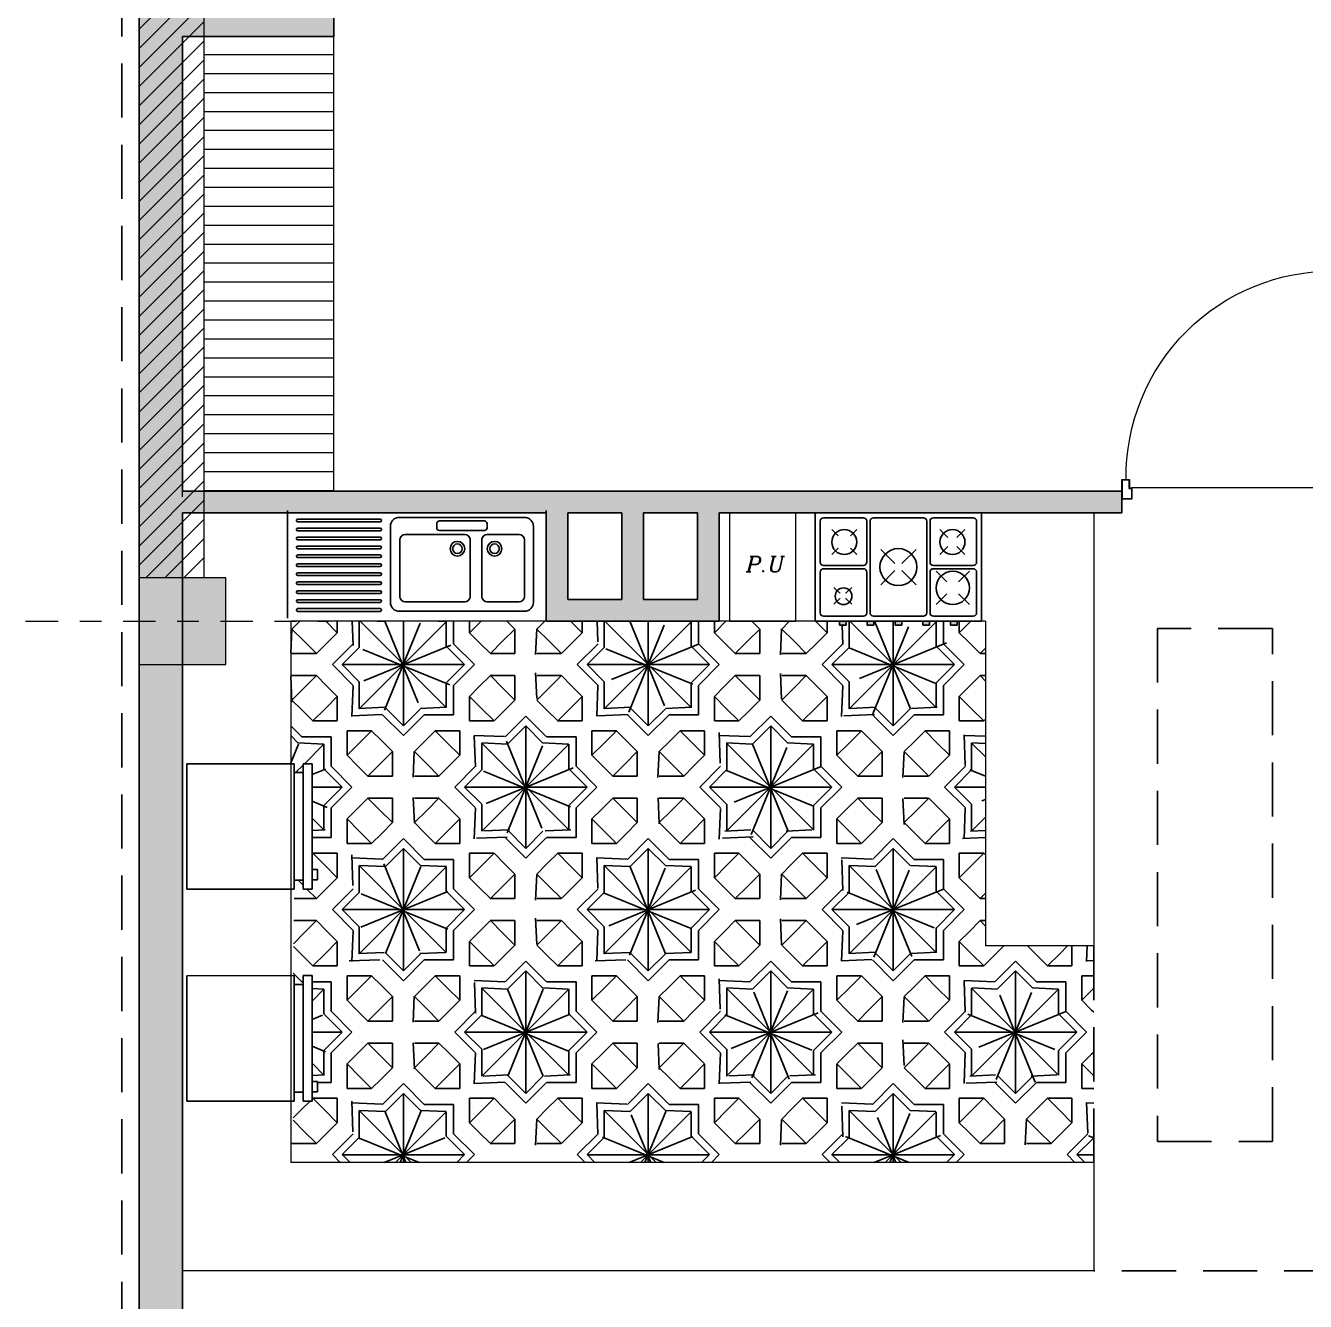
# Model space of a CAD drawing. Header units: inches. Extents: x 70 to 1974, y -315 to 363.
# Drawn here: x 104.04 to 109.95, y -177.17 to -171.28 of the extents above; entities that cross this region are included whole.
import ezdxf

# ---------------------------------------------------------------- set-up
doc = ezdxf.new("R2010")
doc.units = ezdxf.units.IN
doc.header["$MEASUREMENT"] = 0
doc.linetypes.add('DASHDOT', pattern=[1, 0.5, -0.25, 0, -0.25])
doc.linetypes.add('HIDDEN', pattern=[0.375, 0.25, -0.125])
for name, color, linetype, lineweight in [('1', 19, 'Continuous', 5), ('hidden line', 252, 'Continuous', 5), ('LAYER1', 8, 'Continuous', 9)]:
    doc.layers.add(name, color=color, linetype=linetype, lineweight=lineweight)
doc.layers.add('AX', color=7, linetype='Continuous', lineweight=18, true_color=0xb7ad8f)
doc.layers.add('moble', color=7, linetype='Continuous', lineweight=5, true_color=0x32414e)
for name, color, linetype in [('fer', 8, 'Continuous'), ('fernesher  01', 8, 'Continuous'), ('Fur', 1, 'Continuous'), ('HATCH', 253, 'Continuous'), ('HID', 5, 'HIDDEN')]:
    doc.layers.add(name, color=color, linetype=linetype)
doc.styles.add('Italic', font='italic.shx', dxfattribs={"height": 0.7})

# ---------------------------------------------------------------- blocks, each defined once
blk = doc.blocks.new('eg')
at = {"layer": 'Fur', "color": 252}
for p, q in [((1.137e-13, 0.4999999999999149), (0, 0)), ((1.204311496205491, 0.4999999999999149), (1.204311496205491, -8.53e-14)), ((0.0584130795388092, 0.426708333333238), (0.0584130795388092, 0.0732916666665631)), ((0.6833635587054232, 0.4685546874999035), (0.1002594337055598, 0.4685546874999035)), ((0.2746239962054915, 0.4397188333332453), (0.2746239962054915, 0.4200467916665788)), ((0.4965693920388503, 0.4521484374999149), (0.2870536003722464, 0.4521484374999149)), ((0.5089989962054915, 0.4200467916665788), (0.5089989962054915, 0.4397188333332453)), ((0.7252099128721738, 0.0732916666665631), (0.7252099128721738, 0.426708333333238)), ((1.156394829538839, 0.4602213541665777), (0.7731265795389392, 0.4602213541665777)), ((1.156394829538839, 0.447721354166589), (0.7731265795389392, 0.447721354166589)), ((1.156394829538839, 0.4185546874999205), (0.7731265795389392, 0.4185546874999205)), ((0.100014621205446, 0.3631793333332496), (0.100014621205446, 0.1004925624999089)), ((0.2735454962055428, 0.3888671874998977), (0.1257024753722362, 0.3888671874998977)), ((0.2870536003722464, 0.4076171874999092), (0.4965693920388503, 0.4076171874999092)), ((0.2992333712054461, 0.1004925624999089), (0.2992333712054461, 0.3631793333332496)), ((0.3531396212055142, 0.3631793333332496), (0.3531396212055142, 0.1004925624999089)), ((0.6555767670388378, 0.3888671874998977), (0.3788274962055311, 0.3888671874998977)), ((0.6812646212055145, 0.1004925624999089), (0.6812646212055145, 0.3631793333332496)), ((1.156394829538839, 0.4060546874999035), (0.7731265795389392, 0.4060546874999035)), ((1.156394829538839, 0.3768880208332348), (0.7731265795389392, 0.3768880208332348)), ((1.156394829538839, 0.3643880208332462), (0.7731265795389392, 0.3643880208332462)), ((1.156394829538839, 0.3352213541665776), (0.7731265795389392, 0.3352213541665776)), ((1.156394829538839, 0.3227213541665606), (0.7731265795389392, 0.3227213541665606)), ((1.156394829538839, 0.2935546874998919), (0.7731265795389392, 0.2935546874998919)), ((1.156394829538839, 0.2810546874999034), (0.7731265795389392, 0.2810546874999034)), ((1.156394829538839, 0.2518880208332348), (0.7731265795389392, 0.2518880208332348)), ((1.156394829538839, 0.2393880208332462), (0.7731265795389392, 0.2393880208332462)), ((1.156394829538839, 0.2102213541665776), (0.7731265795389392, 0.2102213541665776)), ((1.156394829538839, 0.1977213541665605), (0.7731265795389392, 0.1977213541665605)), ((1.156394829538839, 0.168554687499892), (0.7731265795389392, 0.168554687499892)), ((1.156394829538839, 0.1560546874999034), (0.7731265795389392, 0.1560546874999034)), ((1.156394829538839, 0.1268880208332348), (0.7731265795389392, 0.1268880208332348)), ((0.1257024753722362, 0.074804687499892), (0.2735454962055428, 0.074804687499892)), ((0.3788274962055311, 0.074804687499892), (0.6555767670388378, 0.074804687499892)), ((1.156394829538839, 0.1143880208332177), (0.7731265795389392, 0.1143880208332177)), ((1.156394829538839, 0.0852213541665492), (0.7731265795389392, 0.0852213541665492)), ((1.156394829538839, 0.0727213541665606), (0.7731265795389392, 0.0727213541665606)), ((0.1002594337055598, 0.0314452916665573), (0.6833635231407698, 0.0314452916665573)), ((1.156394829538839, 0.043554687499892), (0.7731265795389392, 0.043554687499892)), ((1.156394829538839, 0.0310546874999034), (0.7731265795389392, 0.0310546874999034))]:
    blk.add_line(p, q, dxfattribs=at)
for centre, radius in [((0.2396514882098017, 0.3226322034968518), 0.0339843750000019), ((0.2396514882098017, 0.3226322034968518), 0.0222656250000013), ((0.4127215042010448, 0.3226322034968518), 0.0339843750000019), ((0.4127215042010448, 0.3226322034968518), 0.0222656250000013)]:
    blk.add_circle(centre, radius, dxfattribs=at)
for centre, radius, start, end in [((0.1002594337054461, 0.426708333333238), 0.041846354166669, 90, 180), ((0.2870536003721327, 0.4397188333332167), 0.0124296041666674, 90, 180), ((0.2870536003721327, 0.4200467916665504), 0.0124296041666674, 180, 270), ((0.4965693920388503, 0.4397188333332167), 0.0124296041666674, 0, 90), ((0.4965693920388503, 0.4200467916665504), 0.0124296041666674, 270, 0), ((0.6833635587054232, 0.426708333333238), 0.041846354166669, 0, 90), ((0.7731265795389392, 0.4539713541665833), 0.0062500000000003, 90, 270), ((0.7731265795389392, 0.4123046874999261), 0.0062500000000003, 90, 270), ((1.156394829538839, 0.4539713541665833), 0.0062500000000003, 270, 90), ((1.156394829538839, 0.4123046874999261), 0.0062500000000003, 270, 90), ((0.1257024753721225, 0.3631793333332212), 0.0256878541666681, 90, 180), ((0.2735454962055428, 0.3631793333332212), 0.0256878541666681, 0, 90), ((0.3788274962055311, 0.3631793333332212), 0.0256878541666681, 90, 180), ((0.6555767670388378, 0.3631793333332212), 0.0256878541666681, 0, 90), ((0.7731265795389392, 0.3706380208332405), 0.0062500000000003, 90, 270), ((1.156394829538839, 0.3706380208332405), 0.0062500000000003, 270, 90), ((0.7731265795389392, 0.3289713541665833), 0.0062500000000003, 90, 270), ((1.156394829538839, 0.3289713541665833), 0.0062500000000003, 270, 90), ((0.7731265795389392, 0.2873046874998977), 0.0062500000000003, 90, 270), ((0.7731265795389392, 0.2456380208332405), 0.0062500000000003, 90, 270), ((1.156394829538839, 0.2873046874998977), 0.0062500000000003, 270, 90), ((1.156394829538839, 0.2456380208332405), 0.0062500000000003, 270, 90), ((0.7731265795389392, 0.2039713541665549), 0.0062500000000003, 90, 270), ((1.156394829538839, 0.2039713541665549), 0.0062500000000003, 270, 90), ((0.7731265795389392, 0.1623046874998977), 0.0062500000000003, 90, 270), ((0.7731265795389392, 0.1206380208332405), 0.0062500000000003, 90, 270), ((1.156394829538839, 0.1623046874998977), 0.0062500000000003, 270, 90), ((1.156394829538839, 0.1206380208332405), 0.0062500000000003, 270, 90), ((0.1002594337054461, 0.0732916666665347), 0.041846354166669, 180, 270), ((0.1257024753721225, 0.1004925624998805), 0.0256878541666681, 180, 270), ((0.2735454962055428, 0.1004925624998805), 0.0256878541666681, 270, 0), ((0.3788274962055311, 0.1004925624998805), 0.0256878541666681, 180, 270), ((0.6555767670388378, 0.1004925624998805), 0.0256878541666681, 270, 0), ((0.6833635231407698, 0.0732916813979046), 0.0418463897313547, 270.0000486949115, 359.999979829907), ((0.7731265795389392, 0.0789713541665549), 0.0062500000000003, 90, 270), ((1.156394829538839, 0.0789713541665549), 0.0062500000000003, 270, 90), ((0.7731265795389392, 0.0373046874998977), 0.0062500000000003, 90, 270), ((1.156394829538839, 0.0373046874998977), 0.0062500000000003, 270, 90)]:
    blk.add_arc(centre, radius, start, end, dxfattribs=at)
blk = doc.blocks.new('GAZ')
at = {"layer": '1'}
h = blk.add_hatch(color=256, dxfattribs=at)
h.paths.add_polyline_path([(-0.8533333333333388, -0.6499999999999914), (-0.8533333333333386, -0.6735827389778742), (-0.8133333333333325, -0.6735827389778777), (-0.8133333333333325, -0.6499999999999915)])
h.paths.add_polyline_path([(-0.6472281132905593, -0.6735827389778812), (-0.6472281132905593, -0.6499999999999915), (-0.6872281132905655, -0.6499999999999914), (-0.6872281132905655, -0.6735827389778777)])
h.paths.add_polyline_path([(-0.4799999999999969, -0.6735827389778778), (-0.4799999999999969, -0.6499999999999915), (-0.5200000000000032, -0.6499999999999914), (-0.5200000000000032, -0.6735827389778777)])
h.paths.add_polyline_path([(-0.3133333333333326, -0.6735827389778744), (-0.3133333333333326, -0.6499999999999915), (-0.3533333333333388, -0.6499999999999915), (-0.3533333333333389, -0.6735827389778742)])
h.paths.add_polyline_path([(-0.1866666666666674, -0.6499999999999916), (-0.1866666666666674, -0.6735827389778742), (-0.1466666666666612, -0.6735827389778742), (-0.1466666666666612, -0.6499999999999915)])
at = {"layer": 'fer', "linetype": 'Continuous'}
for p, q in [((-1.000000000000056, -1.42e-14), (0, 0)), ((-1.000000000000056, -1.42e-14), (-1, -0.6499999999999915)), ((0, -1.42e-14), (0, -0.6499999999999915)), ((-1, -0.6499999999999915), (0, -0.6499999999999915))]:
    blk.add_line(p, q, dxfattribs=at)
at = {"layer": 'fernesher  01', "linetype": 'Continuous'}
for p, q in [((-0.9700000000000556, -0.0500000000000149), (-0.9700000000000414, -0.2950000000000017)), ((-0.9500000000000524, -0.0300000000000154), (-0.7100000000000506, -0.0300000000000083)), ((-0.6900000000000475, -0.0500000000000078), (-0.6900000000000192, -0.2949999999999946)), ((-0.6700000000000585, -0.0500000000000114), (-0.670000000000016, -0.5999999999999908)), ((-0.6500000000000555, -0.0300000000000118), (-0.3500000000000085, -0.0300000000000047)), ((-0.3300000000000054, -0.0500000000000043), (-0.3299999999999983, -0.5999999999999872)), ((-0.3099999999999952, -0.0500000000000007), (-0.3099999999999952, -0.2949999999999875)), ((-0.289999999999992, -0.0300000000000011), (-0.0500000000000043, -0.0300000000000011)), ((-0.0300000000000011, -0.0500000000000007), (-0.029999999999994, -0.294999999999991)), ((-0.9000000000000341, -0.1000000000000369), (-0.8625000000000682, -0.1375000000000313)), ((-0.7875000000000228, -0.1375000000000455), (-0.750000000000057, -0.1000000000000369)), ((-0.25, -0.0999999999999943), (-0.2022824262630252, -0.1477175737369407)), ((-0.1485771619630327, -0.1485771619629475), (-0.0999999999999659, -0.0999999999999943)), ((-0.9000000000000341, -0.2499999999999858), (-0.8625000000000682, -0.2125000000000057)), ((-0.7875000000000796, -0.2125000000000057), (-0.750000000000057, -0.2499999999999858)), ((-0.606066017177966, -0.2189339828220653), (-0.5212132034355932, -0.3037867965644665)), ((-0.4787867965644069, -0.3037867965644523), (-0.3939339828220341, -0.2189339828220653)), ((-0.2500000000000568, -0.2500000000000284), (-0.2019892862467714, -0.2019892862467003)), ((-0.1488610660080099, -0.2011389339920129), (-0.1000000000000227, -0.2500000000000284)), ((-0.9700000000000414, -0.3550000000000039), (-0.970000000000013, -0.5999999999999944)), ((-0.9500000000000384, -0.3150000000000013), (-0.7100000000000222, -0.3149999999999942)), ((-0.9500000000000384, -0.3350000000000044), (-0.7100000000000293, -0.3349999999999973)), ((-0.6900000000000261, -0.3549999999999969), (-0.6900000000000192, -0.5999999999999872)), ((-0.606066017177966, -0.4310660171780114), (-0.5212132034355932, -0.3462132034356387)), ((-0.4787867965644069, -0.3462132034356529), (-0.3939339828220341, -0.4310660171780257)), ((-0.3099999999999952, -0.3549999999999933), (-0.3099999999999952, -0.5999999999999908)), ((-0.289999999999992, -0.3149999999999871), (-0.0499999999999972, -0.3149999999999906)), ((-0.289999999999992, -0.3349999999999937), (-0.0500000000000043, -0.3349999999999973)), ((-0.2735632591782746, -0.3499999999999943), (-0.2089765655853739, -0.4145866935928666)), ((-0.1381499527711867, -0.4145866935929377), (-0.0735632591783428, -0.3499999999999943)), ((-0.0300000000000011, -0.3549999999999969), (-0.029999999999994, -0.5999999999999908)), ((-0.8870181794697487, -0.4471030037222193), (-0.8511453216951849, -0.4809676533032814)), ((-0.8157899826358062, -0.480967653303253), (-0.7799171248612993, -0.4471030037222193)), ((-0.8870181794697487, -0.5482084051059247), (-0.8511453216951849, -0.5143437555248624)), ((-0.8157899826358062, -0.5143437555249193), (-0.7799171248612993, -0.5482084051059247)), ((-0.2735632591782746, -0.5499999999998977), (-0.2089765655853739, -0.4854133064070112)), ((-0.1381499527712435, -0.485413306406997), (-0.0735632591783428, -0.5499999999998977)), ((-0.95000000000001, -0.6199999999999904), (-0.7100000000000222, -0.6199999999999868)), ((-0.8533333333333388, -0.6735827389778742), (-0.8533333333333388, -0.6499999999999915)), ((-0.8533333333333388, -0.6735827389778742), (-0.8533333333333388, -0.6499999999999915)), ((-0.8533333333333388, -0.6735827389778742), (-0.8533333333333388, -0.6499999999999915)), ((-0.8533333333333388, -0.6735827389778742), (-0.8133333333333325, -0.6735827389778777)), ((-0.8133333333333325, -0.6735827389778742), (-0.8133333333333325, -0.6499999999999915)), ((-0.6872281132905655, -0.6735827389778742), (-0.6872281132905655, -0.6499999999999915)), ((-0.6872281132905655, -0.6735827389778777), (-0.6472281132905593, -0.6735827389778813)), ((-0.6500000000000128, -0.6199999999999904), (-0.3500000000000014, -0.6199999999999868)), ((-0.6472281132905593, -0.6735827389778742), (-0.6472281132905593, -0.6499999999999915)), ((-0.5200000000000032, -0.6735827389778742), (-0.5200000000000032, -0.6499999999999915)), ((-0.5200000000000032, -0.6735827389778777), (-0.4799999999999969, -0.6735827389778777)), ((-0.4799999999999969, -0.6735827389778742), (-0.4799999999999969, -0.6499999999999915)), ((-0.3533333333333388, -0.6735827389778742), (-0.3533333333333388, -0.6499999999999915)), ((-0.3533333333333388, -0.6735827389778742), (-0.3133333333333326, -0.6735827389778742)), ((-0.3133333333333326, -0.6735827389778742), (-0.3133333333333326, -0.6499999999999915)), ((-0.289999999999992, -0.6199999999999904), (-0.0499999999999972, -0.6199999999999904)), ((-0.1866666666666674, -0.6735827389778742), (-0.1866666666666674, -0.6499999999999915)), ((-0.1866666666666674, -0.6735827389778742), (-0.1466666666666612, -0.6735827389778742)), ((-0.1466666666666612, -0.6735827389778742), (-0.1466666666666612, -0.6499999999999915))]:
    blk.add_line(p, q, dxfattribs=at)
for points in [[(-0.8511453216951849, -0.479978034884411), (-0.8511453216951849, -0.4809676533032814)], [(-0.8511453216951849, -0.5143437555248624), (-0.8511453216951849, -0.5153333739437329)], [(-0.8157899826358062, -0.480967653303253), (-0.8157899826358062, -0.479978034884411)], [(-0.8157899826358062, -0.5153333739437329), (-0.8157899826358062, -0.5143437555249193)]]:
    blk.add_lwpolyline(points, dxfattribs=at)
for centre, radius in [((-0.8250000000000454, -0.1750000000000114), 0.0749999999999782), ((-0.1750000000000114, -0.1750000000000114), 0.0750000000000219), ((-0.5, -0.3250000000000455), 0.110697663312876), ((-0.1735632591783087, -0.4499999999999461), 0.0999999999999563), ((-0.8294380326089481, -0.4999999999999574), 0.05)]:
    blk.add_circle(centre, radius, dxfattribs=at)
for centre, start, end in [((-0.9500000000000524, -0.0500000000000149), 90.00000000000087, 180.000000000005), ((-0.7100000000000506, -0.0500000000000078), 4.1347e-12, 90.00000000000084), ((-0.6500000000000555, -0.0500000000000114), 90.00000000000118, 180.0000000000041), ((-0.3500000000000085, -0.0500000000000043), 6.87e-13, 90.00000000000125), ((-0.289999999999992, -0.0500000000000007), 90.00000000000078, 180.0000000000013), ((-0.0500000000000043, -0.0500000000000007), 0, 90.00000000000084), ((-0.9500000000000384, -0.2950000000000017), 180.0000000000046, 270.0000000000014), ((-0.7100000000000222, -0.2949999999999946), 270.0000000000016, 4.6054e-12), ((-0.289999999999992, -0.2949999999999875), 180, 270), ((-0.0499999999999972, -0.294999999999991), 269.9999999999992, 359.9999999999984), ((-0.9500000000000384, -0.3550000000000039), 90.00000000000156, 180.0000000000046), ((-0.7100000000000293, -0.3549999999999969), 1.5267e-12, 90.00000000000144), ((-0.289999999999992, -0.3549999999999933), 90, 180), ((-0.0500000000000043, -0.3549999999999969), 3.0533e-12, 90), ((-0.95000000000001, -0.5999999999999908), 180.0000000000054, 270), ((-0.7100000000000222, -0.5999999999999872), 270, 2.8498e-12), ((-0.6500000000000128, -0.5999999999999908), 180.0000000000042, 270.0000000000006), ((-0.3500000000000014, -0.5999999999999872), 270.0000000000006, 7.124e-13), ((-0.289999999999992, -0.5999999999999908), 180.0000000000007, 269.9999999999992), ((-0.0499999999999972, -0.5999999999999908), 270, 0)]:
    blk.add_arc(centre, 0.02, start, end, dxfattribs=at)
for p in [(-0.8333333333333357, -0.6735827389778742), (-0.6872281132905655, -0.6735827389778742), (-0.5, -0.6735827389778742), (-0.3333333333333357, -0.6735827389778742), (-0.1666666666666643, -0.6735827389778742)]:
    blk.add_point(p, dxfattribs=at)
blk = doc.blocks.new('REFREJRATOR')
at = {"layer": 'fer', "linetype": 'Continuous'}
for p, q in [((0, 0), (-0.6433177568515518, 0)), ((-0.6433177568515518, 0), (-0.6433177568515518, -0.5514152201584644)), ((0, -0.5514152201584644), (0, 0)), ((-0.6433177568515518, -0.5514152201584644), (0, -0.5514152201584644)), ((-0.5973664885050101, -0.5514152201584644), (-0.5973664885050205, -0.5973664885049992)), ((-0.0459512683465313, -0.5514152201584644), (-0.0459512683465313, -0.5973664885049992)), ((-0.6433177568515518, -0.5973664885049992), (-0.6433177568515518, -0.6433177568515376)), ((-0.6433177568515518, -0.5973664885049992), (0, -0.5973664885049992)), ((-0.6433177568515518, -0.6433177568515376), (0, -0.6433177568515376)), ((-0.1007355184031695, -0.6712356694628312), (-0.1007355184031695, -0.6433177568515376)), ((-0.0472210323860871, -0.6433177568515376), (-0.0472210323860871, -0.6712356694628312)), ((0, -0.5973664885049992), (0, -0.6433177568515376)), ((-0.0472210323860871, -0.6712356694628312), (-0.1007355184031695, -0.6712356694628312))]:
    blk.add_line(p, q, dxfattribs=at)
blk = doc.blocks.new('s.botoni')
at = {"layer": 'AX'}
h = blk.add_hatch(color=256, dxfattribs=at)
h.paths.add_polyline_path([(19.47282240732161, 218.8251513843373), (19.47282240732161, 219.1106406472612), (19.75831167024549, 219.1106406472612), (19.75831167024549, 218.8251513843373)])
h.paths.add_polyline_path([(19.75831167024549, 218.7109556791678), (19.47282240732161, 218.7109556791678), (19.47282240732161, 218.8251513843373), (19.75831167024549, 218.8251513843373)])
h.paths.add_polyline_path([(19.47282240732161, 218.7109556791678), (19.35862670215204, 218.7109556791678), (19.35862670215204, 218.8251513843373), (19.47282240732161, 218.8251513843373)])
h.paths.add_polyline_path([(19.47282240732161, 218.8251513843373), (19.35862670215204, 218.8251513843373), (19.35862670215204, 219.1106406472612), (19.47282240732161, 219.1106406472612)])
at = {"layer": 'AX', "linetype": 'DASHDOT', "ltscale": 0.3}
for p, q in [((19.55758754362087, 219.6356406472612), (19.55758754362087, 218.2356406472611)), ((18.83362670215207, 218.9107981632145), (20.23362670215205, 218.9107981632145))]:
    blk.add_line(p, q, dxfattribs=at)
at = {"layer": 'AX', "linetype": 'Continuous'}
blk.add_lwpolyline([(19.35862670215204, 218.7109556791678), (19.75831167024549, 218.7109556791678), (19.75831167024549, 219.1106406472612), (19.35862670215204, 219.1106406472612), (19.35862670215204, 218.7109556791678)], dxfattribs=at)
blk = doc.blocks.new('s13')
at = {"layer": 'AX', "linetype": 'Continuous'}
h = blk.add_hatch(dxfattribs=at)
h.set_pattern_fill('ANSI31', color=256, scale=0.5)
h.set_pattern_definition([(45, (0, 0), (-0.04419417382415922, 0.04419417382415922), [])])
h.paths.add_polyline_path([(113.607708827373, -32.89527103637658), (113.3087479859042, -32.89527103637658), (113.3087479859042, -37.49574358423652), (113.607708827373, -37.49574358423652)])
blk.add_lwpolyline([(113.3087479859042, -32.89527103637658), (113.607708827373, -32.89527103637658), (113.607708827373, -37.49574358423652), (113.3087479859042, -37.49574358423652)], close=True, dxfattribs=at)
blk.add_blockref('s.botoni', (93.95012128375217, -256.6063842314977), dxfattribs=at)
blk = doc.blocks.new('DR100K')
at = {"color": 0}
blk.add_line((-0.0462517744191189, -0.0524474187734931), (-0.9537482255809095, -0.0524474187734931), dxfattribs=at)
at = {"color": 0, "linetype": 'Continuous'}
for p, q in [((-0.0590711259851275, -0.573103922777138), (-0.0590711259851275, -0.1073360052994259)), ((-0.0590711259851275, -0.1073360052994259), (-0.0197165123385901, -0.1073360052994259)), ((-0.0192073109907369, -0.1073360052994259), (-0.0192073109907369, -0.09231123376789)), ((-0.0192073109907369, -0.09231123376789), (-0.0114725194316918, -0.09231123376789)), ((-0.0114725194316918, -0.09231123376789), (-0.0114725194316918, -0.573103922777138)), ((-0.0590711259851275, -1.038871840254905), (-0.0590711259851275, -0.573103922777138)), ((-0.0114725194316918, -0.573103922777138), (-0.0114725194316918, -1.053896611786441)), ((-0.0197165123385901, -1.038871840254905), (-0.0590711259851275, -1.038871840254905)), ((-0.0192073109907654, -1.053896611786441), (-0.0192073109907654, -1.038871840254905)), ((-0.0114725194316918, -1.053896611786441), (-0.0192073109907654, -1.053896611786441))]:
    blk.add_line(p, q, dxfattribs=at)
for points in [[(-0.9537482255809095, -0.0524474187734931), (-0.9537482255809095, 2.75e-14), (-1, 2.75e-14), (-1, -0.0923112337678633), (-0.9657679174777626, -0.0923112337678633), (-0.9657679174777626, -0.0524474187734931)], [(-0.0462517744191189, -0.0524474187734931), (-0.0462517744191189, 0), (0, 0), (0, -0.09231123376789), (-0.0342320825222657, -0.09231123376789), (-0.0342320825222657, -0.0524474187734931)], [(-0.9556713762843856, -0.0505242680699869), (-0.9556713762843856, -0.0019231507034796), (-0.9980768492964956, -0.0019231507034796), (-0.9980768492964956, -0.0903880830643837), (-0.9676910681812672, -0.0903880830643837), (-0.9676910681812672, -0.0505242680699869)], [(-0.0443286237156144, -0.0505242680700135), (-0.0443286237156144, -0.0019231507035071), (-0.0019231507035045, -0.0019231507035071), (-0.0019231507035045, -0.0903880830643837), (-0.0323089318187613, -0.0903880830643837), (-0.0323089318187613, -0.0505242680700135)]]:
    blk.add_lwpolyline(points, close=True, dxfattribs=at)
blk.add_arc((-0.0294374869123999, -0.1025711657464425), 0.9513804500737568, 179.382095569082, 270.6161123031317, dxfattribs=at)

msp = doc.modelspace()

# ---------------------------------------------------------------- hatches: boundary and pattern name
h = msp.add_hatch(color=156)
h.dxf.hatch_style = 1
h.paths.add_polyline_path([(114.5036923593624, -176.9286380204699), (113.9044164859869, -176.9286380204699), (113.9044164859869, -177.0286380204699), (114.5036923593624, -177.0286380204699)], flags=17)
h.paths.add_polyline_path([(124.404416485987, -168.8289617623365), (119.484416485987, -168.8289617623365), (119.484416485987, -169.0289617623365), (119.484416485987, -170.3289617623365), (113.1044164859869, -170.3289617623365), (113.1044164859869, -170.5289617623365), (113.1044164859869, -174.5289617623365), (112.5021063429367, -174.5289617623365), (112.5021063429367, -175.1289617623364), (110.2044164859869, -175.1289617623364), (110.2044164859869, -174.5289617623365), (110.104416485987, -174.5289617623365), (110.104416485987, -175.2289617623365), (113.0044164859869, -175.2289617623365), (113.0044164859869, -176.92863802047), (110.204416485987, -176.9286380204701), (110.204416485987, -176.0289617623365), (110.104416485987, -176.0289617623365), (110.104416485987, -177.0286380204701), (113.1044164859869, -177.02863802047), (113.1044164859869, -175.2289617623365), (114.7044164859871, -175.2289617623365), (114.7044164859871, -176.8289617623365), (116.8044164859869, -176.8289617623365), (116.8044164859869, -175.0289617623365), (116.304416485987, -175.0289617623365), (116.304416485987, -175.2289617623365), (116.6044164859869, -175.2289617623365), (116.6044164859869, -176.6289617623365), (114.904416485987, -176.6289617623365), (114.904416485987, -175.2289617623365), (115.2044164859869, -175.2289617623365), (115.2044164859869, -175.0289617623365), (114.7044164859871, -175.0289617623365), (113.304416485987, -175.0289617623365), (113.3044164859869, -170.5289617623365), (116.604416485987, -170.5289617623365), (116.604416485987, -173.4289617623365), (118.3044164859869, -173.4289617623365), (118.304416485987, -177.0286383844722), (118.4093830529576, -177.0286313633404), (120.604416485987, -177.0286467304302), (120.604416485987, -176.2289617623368), (120.504416485987, -176.2289617623368), (120.504416485987, -176.9286467304301), (118.504416485987, -176.92864673043), (118.504416485987, -175.4289617623365), (120.604416485987, -175.4289617623367), (120.604416485987, -175.3289617623367), (118.504416485987, -175.3289617623365), (118.5044164859869, -173.3289617623365), (120.504416485987, -173.3289617623365), (120.504416485987, -174.5289617623366), (120.604416485987, -174.5289617623366), (120.604416485987, -173.2289617623365), (116.804416485987, -173.2289617623365), (116.804416485987, -170.5289617623364), (119.534416485987, -170.5289617623365), (119.534416485987, -170.9289617623366), (120.504416485987, -170.9289617623365), (120.504416485987, -172.4289617623365), (120.604416485987, -172.4289617623365), (120.604416485987, -170.9289617623366), (121.004416485987, -170.9289617623366), (121.004416485987, -170.8289617623365), (119.634416485987, -170.8289617623365), (119.634416485987, -169.0289617623365), (124.204416485987, -169.0289617623365), (124.204416485987, -170.8289617623365), (121.804416485987, -170.8289617623365), (121.804416485987, -171.5289617623365), (121.904416485987, -171.5289617623365), (121.904416485987, -170.9289617623365), (124.204416485987, -170.9289617623366), (124.204416485987, -172.3289617623365), (121.804416485987, -172.3289617623365), (121.804416485987, -173.0289617623365), (121.904416485987, -173.0289617623365), (121.904416485987, -172.4289617623365), (124.204416485987, -172.4289617623366), (124.204416485987, -175.3289617623365), (121.804416485987, -175.3289617623365), (121.804416485987, -175.4289617623365), (124.204416485987, -175.4289617623366), (124.204416485987, -176.9286467304299), (121.904416485987, -176.92864673043), (121.904416485987, -176.2289617623365), (121.804416485987, -176.2289617623365), (121.804416485987, -177.0286467304301), (124.204416485987, -177.02864673043), (124.204416485987, -180.1286440018698), (121.834416485987, -180.1286440018698), (121.834416485987, -177.82864673043), (121.734416485987, -177.82864673043), (121.734416485987, -180.1286440018698), (119.8522659899397, -180.1286440018698), (119.8522659899397, -179.8607102271518), (119.3311881795937, -179.8607102271518), (119.3311881795937, -180.2286440018698), (118.50441538736, -180.2286440018698), (118.5044164310557, -178.3286440018712), (120.934416485987, -178.3286440018712), (120.934416485987, -178.2286440018712), (118.504416485987, -178.2286440018712), (118.304416485987, -178.2286440018711), (118.30441538736, -180.2286440018698), (117.6311878730847, -180.2286440018698), (117.6311887665747, -182.4289518968172), (118.5311887665717, -182.4289518968174), (118.5311887359597, -182.3289518968174), (117.8311887359629, -182.3289518968173), (117.8311881236193, -180.3286440018698), (119.331188123624, -180.3286440018698), (119.3311887665706, -182.4289481388068), (119.4311887665804, -182.4289518968175), (119.4311882362577, -180.6965769308358), (119.8522659899397, -180.6965769308358), (119.8522659899397, -180.3286440018698), (124.204416485987, -180.3286440018698), (124.204416485987, -183.8289617623365), (124.404416485987, -183.8289617623365)])
h.paths.add_polyline_path([(113.155571557512, -174.6289617623364), (113.155571557512, -175.1289617623365), (113.0021063429367, -175.1289617623365), (113.0021063429367, -174.6289617623364)], flags=16)
h.paths.add_polyline_path([(112.9021063429367, -174.6289617623364), (112.9021063429367, -175.1289617623364), (112.6021063429367, -175.1289617623364), (112.6021063429367, -174.6289617623365)], flags=16)
h.paths.add_polyline_path([(119.7522659899397, -179.9607102271518), (119.7522659899397, -180.2286440018698), (119.4311881795937, -180.2286440018698), (119.4311881795937, -179.9607102271518)], flags=16)
h.paths.add_polyline_path([(119.4311881795937, -180.3286440018698), (119.4311881236243, -180.3286440018698), (119.4311882056452, -180.5965769308358)], flags=16)
h.paths.add_polyline_path([(119.7522659899397, -180.3286435789938), (119.7522659899397, -180.5965769308358), (119.4311881795937, -180.5965769308358), (119.4311881795937, -180.3286435789938)], flags=16)
h.paths.add_polyline_path([(121.004416485987, -183.6289617623364), (117.6311878022653, -183.6289597524168), (117.6311876830964, -183.8289597524168), (121.004416485987, -183.8289617623365)], flags=17)
h.paths.add_polyline_path([(116.6566701362905, -183.6289591717559), (116.4566701362905, -183.628959052587), (116.4566701362905, -183.8289590525871), (116.6566701362905, -183.8289590525871)], flags=17)
h.paths.add_polyline_path([(115.256683056882, -178.22863802047), (113.0166696577762, -178.22863802047), (113.0166696577762, -178.9286380204701), (113.1166696577762, -178.9286380204701), (113.1166696577762, -178.32863802047), (115.0566828264863, -178.32863802047), (115.0566706147926, -183.6289617623364), (114.1366701362844, -183.6289617623364), (114.1366701362844, -183.8289617623364), (115.2566701362811, -183.8289617623364), (115.256663714916, -183.7329617625512)], flags=17)
h.paths.add_polyline_path([(112.9366701362844, -183.6289617623364), (112.0166696577762, -183.6289617623364), (112.0166696577762, -178.2286380204701), (111.9166696577762, -178.2286380204701), (111.9166696577762, -183.6289617623364), (109.2647315178935, -183.6289617623365), (109.2647315178935, -183.8289617623365), (112.9366701362844, -183.8289617623364)])
h.paths.add_polyline_path([(111.8044164859869, -170.3289617623365), (110.1044164859869, -170.3289617623365), (110.1044164859869, -170.5289617623365), (110.104416485987, -173.5289617623365), (110.2044164859869, -173.5289617623365), (110.2044164859869, -170.5289617623365), (111.8044164859869, -170.5289617623365)])
h.paths.add_polyline_path([(104.764416485987, -169.0289617623365), (106.2633773274558, -169.0289617623365), (106.2633773274558, -170.9289617623365), (106.3633773274558, -170.9289617623365), (106.3633773274558, -169.0289617623365), (111.5044164859869, -169.0289617623365), (111.5044164859869, -168.8289617623365), (104.564416485987, -168.8289617623365), (104.564416485987, -183.8289617623365), (104.764416485987, -183.8289617623365), (105.259167084661, -183.8289617623365), (105.259167084661, -183.6289617623364), (104.764416485987, -183.6289617623364), (104.764416485987, -173.5289617623365), (106.4437512246829, -173.5289617623365), (106.4437512246829, -174.0289617623365), (107.2437512246829, -174.0289617623365), (107.2437512246829, -173.5289617623365), (109.1044164859873, -173.5289617623375), (109.1044164859873, -173.4289617623375), (104.764416485987, -173.4289617623365), (104.764416485987, -171.3289617623365), (105.4633773274558, -171.3289617623365), (105.4633773274558, -170.8289617623365), (104.764416485987, -170.8289617623365)])
h.paths.add_polyline_path([(104.764416485987, -170.9289617623365), (105.3633773274558, -170.9289617623365), (105.3633773274558, -171.2289617623365), (104.764416485987, -171.2289617623365)], flags=16)
h.paths.add_polyline_path([(106.5437512246829, -173.5289617623365), (106.7937512246829, -173.5289617623365), (106.7937512246829, -173.9289617623365), (106.5437512246829, -173.9289617623365)], flags=16)
h.paths.add_polyline_path([(106.8937512246829, -173.5289617623365), (107.1437512246829, -173.5289617623365), (107.1437512246829, -173.9289617623365), (106.8937512246829, -173.9289617623365)], flags=16)
at = {"layer": 'HATCH', "true_color": 0x986943}
h = msp.add_hatch(dxfattribs=at)
h.set_pattern_fill('AR2', color=35, scale=0.8, angle=765, pattern_type=2)
h.set_pattern_definition([(135, (-0.05091168824543008, 0.9673220766631974), (-1.131370849898476, 1.665334536937735e-15), [0.08000000000000002, -0.7200000000000001]), (135, (-0.1470782104868008, 0.8711555544218269), (-1.131370849898476, 1.665334536937735e-15), [0.08000000000000002, -0.7200000000000001]), (135, (-0.3054701294725877, 0.7127636354360405), (-1.131370849898476, 1.665334536937735e-15), [0.08000000000000002, -0.7200000000000001]), (135, (-0.4016366517139582, 0.6165971131946701), (-1.131370849898476, 1.665334536937735e-15), [0.08000000000000002, -0.7200000000000001]), (315, (0.05091168824543166, 0.164048773235279), (1.131370849898476, -1.887379141862766e-15), [0.08000000000000002, -0.7200000000000001]), (315, (0.1470782104868022, 0.2602152954766493), (1.131370849898476, -1.887379141862766e-15), [0.08000000000000002, -0.7200000000000001]), (315, (0.3054701294725891, 0.4186072144624357), (1.131370849898476, -1.887379141862766e-15), [0.08000000000000002, -0.7200000000000001]), (315, (0.4016366517139598, 0.5147737367038062), (1.131370849898476, -1.887379141862766e-15), [0.08000000000000002, -0.7200000000000001]), (225, (-0.4016366517139584, 0.5147737367038073), (-1.77635683940025e-15, -1.131370849898476), [0.08000000000000002, -0.7200000000000001]), (225, (-0.3054701294725879, 0.4186072144624366), (-1.77635683940025e-15, -1.131370849898476), [0.08000000000000002, -0.7200000000000001]), (225, (-0.05091168824543119, 0.1640487732352791), (-1.77635683940025e-15, -1.131370849898476), [0.08000000000000002, -0.7200000000000001]), (225, (-0.1470782104868015, 0.2602152954766497), (-1.77635683940025e-15, -1.131370849898476), [0.08000000000000002, -0.7200000000000001]), (45, (0.40163665171396, 0.616597113194669), (1.665334536937735e-15, 1.131370849898476), [0.08000000000000002, -0.7200000000000001]), (45, (0.3054701294725897, 0.7127636354360396), (1.665334536937735e-15, 1.131370849898476), [0.08000000000000002, -0.7200000000000001]), (45, (0.1470782104868033, 0.8711555544218266), (1.665334536937735e-15, 1.131370849898476), [0.08000000000000002, -0.7200000000000001]), (45, (0.0509116882454328, 0.9673220766631971), (1.665334536937735e-15, 1.131370849898476), [0.08000000000000002, -0.7200000000000001]), (22.21760000000007, (-0.203646752981725, 0.486489465456345), (24.89015788924129, 10.18234053348832), [0.4338480000000001, -42.9509424]), (180, (0.2828427124746199, 0.5656854249492378), (-0.5656856000000008, -0.5656855999999992), [0.5656856, -0.5656856]), (45, (-0.2036467529817252, 0.3620386719675127), (1.665334536937735e-15, 1.131370849898476), [0.568, -0.232]), (315, (-0.2036467529817246, 0.7693321779309641), (1.131370849898476, -1.887379141862766e-15), [0.568, -0.232]), (67.78239999999992, (-0.08485281374238524, 0.3676955262170049), (6.22254097286253, 15.27350604738831), [0.4338480000000001, -42.9509424]), (292.2175999999999, (-0.08485281374238474, 0.7636753236814715), (10.18234053348833, -24.89015788924128), [0.433848, -42.9509424]), (337.7823999999999, (-0.2036467529817248, 0.6448813844421318), (15.2735060473883, -6.222540972862537), [0.4338480000000001, -42.9509424]), (270, (1.221245327087672e-15, 0.8485281374238572), (0.5656855999999992, -0.5656856000000011), [0.5656856, -0.5656856]), (135, (0.09616652224137168, 0.7976164491784257), (-1.131370849898476, 1.665334536937735e-15), [0.136, -0.664]), (225, (1.27675647831893e-15, 0.8937829714197962), (-1.77635683940025e-15, -1.131370849898476), [0.136, -0.664]), (177.7093999999999, (-0.0961665222413694, 0.7976164491784259), (-1.131371200788845, 8.946640606133371e-08), [0.1415344, -14.0119104]), (272.2905999999999, (-0.2375878784786789, 0.8032733034279185), (0.5656828562759779, -13.01076451173857), [0.1415344, -14.0119104]), (225, (-0.2319310242291867, 0.661851947190609), (-1.77635683940025e-15, -1.131370849898476), [0.136, -0.664]), (315, (-0.3280975464705573, 0.5656854249492386), (1.131370849898476, -1.887379141862766e-15), [0.136, -0.664]), (267.7093999999998, (-0.2319310242291869, 0.4695189027078679), (-8.946640617235602e-08, -1.131371200788845), [0.1415344, -14.0119104]), (2.290599999999898, (-0.2375878784786795, 0.3280975464705584), (13.01076451173857, 0.565682856275969), [0.1415344, -14.0119104]), (315, (-0.09616652224137001, 0.3337544007200506), (1.131370849898476, -1.887379141862766e-15), [0.136, -0.664]), (45, (3.469446951953614e-16, 0.23758787847868), (1.665334536937735e-15, 1.131370849898476), [0.136, -0.664]), (0, (0.09616652224137097, 0.3337544007200504), (0.5656856000000009, 0.5656855999999991), [0.1357648, -0.9956064]), (90, (0.2319310242291881, 0.3337544007200501), (-0.5656855999999992, 0.5656856000000008), [0.1357648, -0.9956064]), (45, (0.2319310242291883, 0.4695189027078673), (1.665334536937735e-15, 1.131370849898476), [0.136, -0.664]), (135, (0.3280975464705589, 0.5656854249492377), (-1.131370849898476, 1.665334536937735e-15), [0.136, -0.664]), (90, (0.2319310242291886, 0.6618519471906084), (-0.5656855999999992, 0.5656856000000008), [0.1357648, -0.9956064]), (180, (0.2319310242291888, 0.7976164491784254), (-0.5656856000000008, -0.5656855999999992), [0.1357648, -0.9956064]), (135, (0.07919595949289449, 0.7693321779309636), (-1.131370849898476, 1.665334536937735e-15), [0.112, -0.6880000000000001]), (225, (1.221245327087672e-15, 0.8485281374238572), (-1.77635683940025e-15, -1.131370849898476), [0.12, -0.68]), (177.2737, (-0.08485281374238474, 0.7636753236814715), (-1.131370945232871, 1.122541815057332e-08), [0.1189288, -11.7739264]), (270, (-0.2036467529817246, 0.7693321779309641), (0.5656855999999992, -0.5656856000000011), [0.1244504, -1.00692]), (225, (-0.2036467529817248, 0.6448813844421318), (-1.77635683940025e-15, -1.131370849898476), [0.112, -0.6880000000000001]), (315, (-0.2828427124746183, 0.5656854249492386), (1.131370849898476, -1.887379141862766e-15), [0.112, -0.6880000000000001]), (270, (-0.203646752981725, 0.486489465456345), (0.5656855999999992, -0.5656856000000011), [0.1244504, -1.00692]), (2.726299999999995, (-0.2036467529817252, 0.3620386719675127), (10.74802328916095, 0.5656831439223566), [0.1189288, -11.7739264]), (315, (-0.08485281374238524, 0.3676955262170049), (1.131370849898476, -1.887379141862766e-15), [0.12, -0.68]), (45, (4.163336342344337e-16, 0.282842712474619), (1.665334536937735e-15, 1.131370849898476), [0.112, -0.6880000000000001]), (2.726299999999995, (0.07919595949289387, 0.3620386719675123), (10.74802328916095, 0.5656831439223566), [0.1189288, -11.7739264]), (90, (0.1979898987322339, 0.3676955262170044), (-0.5656855999999992, 0.5656856000000008), [0.1131368, -1.0182336]), (45, (0.197989898732234, 0.4808326112068521), (1.665334536937735e-15, 1.131370849898476), [0.12, -0.68]), (135, (0.2828427124746199, 0.5656854249492378), (-1.131370849898476, 1.665334536937735e-15), [0.12, -0.68]), (90, (0.1979898987322343, 0.6505382386916236), (-0.5656855999999992, 0.5656856000000008), [0.1131368, -1.0182336]), (177.2737, (0.1979898987322344, 0.7636753236814712), (-1.131370945232871, 1.122541815057332e-08), [0.1189288, -11.7739264]), (270, (0.3054701294725897, 0.8259007204258871), (0.5656855999999992, -0.5656856000000011), [0.1131368, -1.0182336]), (315, (0.3054701294725897, 0.7127636354360396), (1.131370849898476, -1.887379141862766e-15), [0.064, -0.7360000000000001]), (315, (0.3507249634685287, 0.6675088014401005), (1.131370849898476, -1.887379141862766e-15), [0.072, -0.7280000000000001]), (0, (0.40163665171396, 0.616597113194669), (0.5656856000000009, 0.5656855999999991), [0.1131368, -1.0182336]), (180, (0.2602152954766507, 0.8711555544218262), (-0.5656856000000008, -0.5656855999999992), [0.1131368, -1.0182336]), (135, (0.1470782104868033, 0.8711555544218266), (-1.131370849898476, 1.665334536937735e-15), [0.072, -0.7280000000000001]), (135, (0.0961665222413719, 0.922067242667258), (-1.131370849898476, 1.665334536937735e-15), [0.064, -0.7360000000000001]), (92.72629999999982, (0.0509116882454328, 0.9673220766631971), (-0.5656831439223566, 10.74802328916095), [0.1189288, -11.7739264]), (0, (-0.2602152954766482, 0.871155554421827), (0.5656856000000009, 0.5656855999999991), [0.1131368, -1.0182336]), (45, (-0.1470782104868008, 0.8711555544218269), (1.665334536937735e-15, 1.131370849898476), [0.064, -0.7360000000000001]), (45, (-0.1018233764908617, 0.9164103884177659), (1.665334536937735e-15, 1.131370849898476), [0.072, -0.7280000000000001]), (90, (-0.05091168824543008, 0.9673220766631974), (-0.5656855999999992, 0.5656856000000008), [0.1131368, -1.0182336]), (270, (-0.3054701294725873, 0.8259007204258881), (0.5656855999999992, -0.5656856000000011), [0.1131368, -1.0182336]), (225, (-0.3054701294725877, 0.7127636354360405), (-1.77635683940025e-15, -1.131370849898476), [0.072, -0.7280000000000001]), (225, (-0.3563818177180191, 0.6618519471906091), (-1.77635683940025e-15, -1.131370849898476), [0.064, -0.7360000000000001]), (180, (-0.4016366517139582, 0.6165971131946701), (-0.5656856000000008, -0.5656855999999992), [0.1131368, -1.0182336]), (90, (-0.3054701294725882, 0.305470129472589), (-0.5656855999999992, 0.5656856000000008), [0.1131368, -1.0182336]), (135, (-0.3054701294725879, 0.4186072144624366), (-1.131370849898476, 1.665334536937735e-15), [0.072, -0.7280000000000001]), (135, (-0.3563818177180193, 0.4695189027078681), (-1.131370849898476, 1.665334536937735e-15), [0.064, -0.7360000000000001]), (180, (-0.4016366517139584, 0.5147737367038073), (-0.5656856000000008, -0.5656855999999992), [0.1131368, -1.0182336]), (0, (-0.2602152954766492, 0.2602152954766499), (0.5656856000000009, 0.5656855999999991), [0.1131368, -1.0182336]), (315, (-0.1470782104868015, 0.2602152954766497), (1.131370849898476, -1.887379141862766e-15), [0.064, -0.7360000000000001]), (315, (-0.1018233764908625, 0.2149604614807106), (1.131370849898476, -1.887379141862766e-15), [0.072, -0.7280000000000001]), (270, (-0.05091168824543119, 0.1640487732352791), (0.5656855999999992, -0.5656856000000011), [0.1131368, -1.0182336]), (180, (0.2602152954766499, 0.2602152954766492), (-0.5656856000000008, -0.5656855999999992), [0.1131368, -1.0182336]), (225, (0.1470782104868022, 0.2602152954766493), (-1.77635683940025e-15, -1.131370849898476), [0.072, -0.7280000000000001]), (225, (0.09616652224137076, 0.209303607231218), (-1.77635683940025e-15, -1.131370849898476), [0.064, -0.7360000000000001]), (267.2736999999998, (0.05091168824543166, 0.164048773235279), (-1.122541815057332e-08, -1.131370945232871), [0.1189288, -11.7739264]), (90, (0.305470129472589, 0.3054701294725882), (-0.5656855999999992, 0.5656856000000008), [0.1131368, -1.0182336]), (45, (0.3054701294725891, 0.4186072144624357), (1.665334536937735e-15, 1.131370849898476), [0.064, -0.7360000000000001]), (45, (0.3507249634685282, 0.4638620484583747), (1.665334536937735e-15, 1.131370849898476), [0.072, -0.7280000000000001]), (0, (0.4016366517139598, 0.5147737367038062), (0.5656856000000009, 0.5656855999999991), [0.1131368, -1.0182336])])
h.paths.add_polyline_path([(108.4740953471911, -174.0289617623365), (108.3433373647918, -174.0289617623365), (108.3433373647918, -174.0471023307811), (108.3125681340226, -174.0471023307811), (108.3125681340226, -174.0289617623366), (108.2151322365866, -174.0289617623366), (108.2151322365866, -174.0471023307811), (108.1843630058174, -174.0471023307811), (108.1843630058174, -174.0289617623366), (108.0869271083815, -174.0289617623366), (108.0869271083815, -174.0471023307811), (108.0561578776122, -174.0471023307811), (108.0561578776122, -174.0289617623366), (107.9582900981579, -174.0289617623366), (107.9582900981579, -174.0471023307811), (107.9275208673887, -174.0471023307811), (107.9275208673887, -174.0289617623366), (107.8305168519712, -174.0289617623366), (107.8305168519712, -174.0471023307811), (107.7997476212019, -174.0471023307811), (107.7997476212019, -174.0289617623366), (107.6869271083814, -174.0289617623366), (105.264416485987, -174.0289617623365), (105.264416485987, -174.6870076389824), (105.2798979380308, -174.6870049522241), (105.2799051152617, -174.7283610931133), (105.3212612561508, -174.7283539158824), (105.32125407892, -174.6869977749933), (105.3626102198091, -174.6869905977624), (105.3626949669361, -175.175314605013), (105.387821087908, -175.1753102444521), (105.3878294464546, -175.2234732811422), (105.3627033254828, -175.2234776417031), (105.3627107010409, -175.2659765702107), (105.3213545601517, -175.2659837474415), (105.3213473829209, -175.2246276065524), (105.2799912420317, -175.2246347837832), (105.2799984192626, -175.2659909246723), (105.2750661288826, -175.66566803879), (105.2799984192626, -175.6656671828062), (105.2800055964934, -175.7070233236954), (105.3213617373826, -175.7070161464645), (105.3213545601517, -175.6656600055753), (105.3627107010409, -175.6656528283445), (105.3627954481679, -176.153976835595), (105.3879215691397, -176.1539724750342), (105.3879299276863, -176.2021355117243), (105.3628038067145, -176.2021398722852), (105.3628111822726, -176.2446388007927), (105.3214550413835, -176.2446459780236), (105.3214478641526, -176.2032898371344), (105.2800917232635, -176.2032970143653), (105.2800989004943, -176.2446531552544), (105.264416485987, -176.5286380204701), (108.9740953471911, -176.5286380204701), (108.9740953471911, -175.5286380204701), (108.4740953471911, -175.5286380204701)])
at = {"layer": 'hidden line'}
h = msp.add_hatch(dxfattribs=at)
h.set_pattern_fill('ANSI31', color=256, scale=0.7, angle=315)
h.set_pattern_definition([(0, (0, 0), (2.081668171172169e-17, 0.0875), [])])
h.paths.add_polyline_path([(105.4633773274558, -171.3289617623365), (104.8633773274558, -171.3289617623365), (104.8633773274558, -173.4289617623365), (105.4633773274558, -173.4289617623367)])

# ---------------------------------------------------------------- linework, layer by layer
for p, q in [((104.564416485987, -168.8289617623365), (104.564416485987, -183.8289617623365)), ((105.4633773274558, -171.3289617623365), (105.4633773274558, -170.8289617623366)), ((104.764416485987, -171.3289617623365), (104.764416485987, -173.4289617623365)), ((105.4633773274558, -171.3289617623365), (104.764416485987, -171.3289617623365)), ((109.1044164859873, -173.4289617623375), (104.764416485987, -173.4289617623365)), ((109.1044164859873, -173.4289617623375), (109.1044164859873, -173.5289617623375)), ((104.764416485987, -173.5289617623365), (104.764416485987, -183.6289617623364)), ((106.4437512246829, -173.5289617623365), (104.764416485987, -173.5289617623365)), ((106.4437512246829, -173.5289617623365), (106.4437512246829, -174.0289617623365)), ((106.7937512246829, -173.5289617623365), (106.5437512246829, -173.5289617623365)), ((106.5437512246829, -173.5289617623365), (106.5437512246829, -173.9289617623365)), ((106.7937512246829, -173.5289617623365), (106.7937512246829, -173.9289617623365)), ((107.1437512246829, -173.5289617623365), (106.8937512246829, -173.5289617623365)), ((106.8937512246829, -173.5289617623365), (106.8937512246829, -173.9289617623365)), ((107.1437512246829, -173.5289617623365), (107.1437512246829, -173.9289617623365)), ((109.1044164859873, -173.5289617623375), (107.2437512246829, -173.5289617623365)), ((107.2437512246829, -173.5289617623365), (107.2437512246829, -174.0289617623365)), ((106.5437512246829, -173.9289617623365), (106.7937512246829, -173.9289617623365)), ((106.8937512246829, -173.9289617623365), (107.1437512246829, -173.9289617623365)), ((106.4437512246829, -174.0289617623365), (107.2437512246829, -174.0289617623365))]:
    msp.add_line(p, q)
at = {"layer": 'HID', "color": 8}
for p, q in [((104.484416485987, -168.8289617623365), (104.484416485987, -183.8289617623365)), ((108.9740953471911, -175.5286380204701), (108.9740953471911, -176.5286380204701)), ((110.104416485987, -177.0286380204701), (108.9740953471911, -177.0286380204701))]:
    msp.add_line(p, q, dxfattribs=at)
msp.add_lwpolyline([(109.7995718230676, -174.0621675827542), (109.2688124069028, -174.0621675827542), (109.2688124069028, -176.4308891270632), (109.7995718230676, -176.4308891270632)], close=True, dxfattribs=at)
at = {"layer": 'hidden line'}
msp.add_line((105.4633773274558, -173.4289617623365), (105.4633773274558, -171.3289617623365), dxfattribs=at)
at = {"layer": 'LAYER1', "linetype": 'ByBlock'}
for p, q in [((108.9740953471911, -173.5289617623374), (108.9740953471911, -175.5286380204701)), ((105.264416485987, -174.0289617623365), (105.264416485987, -176.5286380204701)), ((108.4740953471911, -174.0289617623365), (105.264416485987, -174.0289617623365)), ((108.4740953471911, -174.0289617623365), (108.4740953471911, -175.5286380204701)), ((108.9740953471911, -175.5286380204701), (108.4740953471911, -175.5286380204701)), ((108.9740953471911, -176.5286380204701), (105.264416485987, -176.5286380204701)), ((108.9740953471911, -176.5286380204701), (108.9740953471911, -177.0286380204701)), ((108.9740953471911, -177.0286380204701), (104.764416485987, -177.0286380204701))]:
    msp.add_line(p, q, dxfattribs=at)
msp.add_lwpolyline([(107.5976950279867, -173.5289617623364), (107.2908347587423, -173.5289617623364), (107.2908347587423, -174.0289617623365), (107.5976950279867, -174.0289617623365)], close=True, dxfattribs=at)

# ---------------------------------------------------------------- block references
msp.add_blockref('s13', (-8.744331499917223, -136.3333756940533))
at = {"layer": 'LAYER1', "linetype": 'ByBlock', "xscale": -1, "rotation": 179.9999999995577}
msp.add_blockref('DR100K', (110.104416485987, -173.4662975478241), dxfattribs=at)
at = {"layer": 'LAYER1', "linetype": 'ByBlock', "xscale": -0.9917441223247465, "yscale": 0.9917441223247465, "zscale": 0.9917441223247465}
msp.add_blockref('eg', (106.4437512246831, -174.0143030677354), dxfattribs=at)
at = {"layer": 'LAYER1', "linetype": 'ByBlock', "xscale": -0.9000000000014551, "yscale": 0.9000000000014551, "zscale": 0.9000000000014551, "rotation": 90.00994350591498}
for p in [(104.7837247285927, -175.2660770514424), (104.7838252098244, -176.2447392820245)]:
    msp.add_blockref('REFREJRATOR', p, dxfattribs=at)
at = {"layer": 'moble', "xscale": 0.7692307692309441, "yscale": 0.7692307692309441, "zscale": 0.7692307692309441}
msp.add_blockref('GAZ', (108.4561578776123, -173.5289617623365), dxfattribs=at)

# ---------------------------------------------------------------- texts
at = {"layer": 'LAYER1', "linetype": 'ByBlock', "insert": (107.3688437442209, -173.730863280385), "char_height": 0.06999999999999999, "attachment_point": 1, "style": 'Italic'}
msp.add_mtext_dynamic_manual_height_columns('P.U', width=0.1874758490098429, gutter_width=1.75, heights=[0], dxfattribs=at)

doc.saveas('drawing.dxf')
